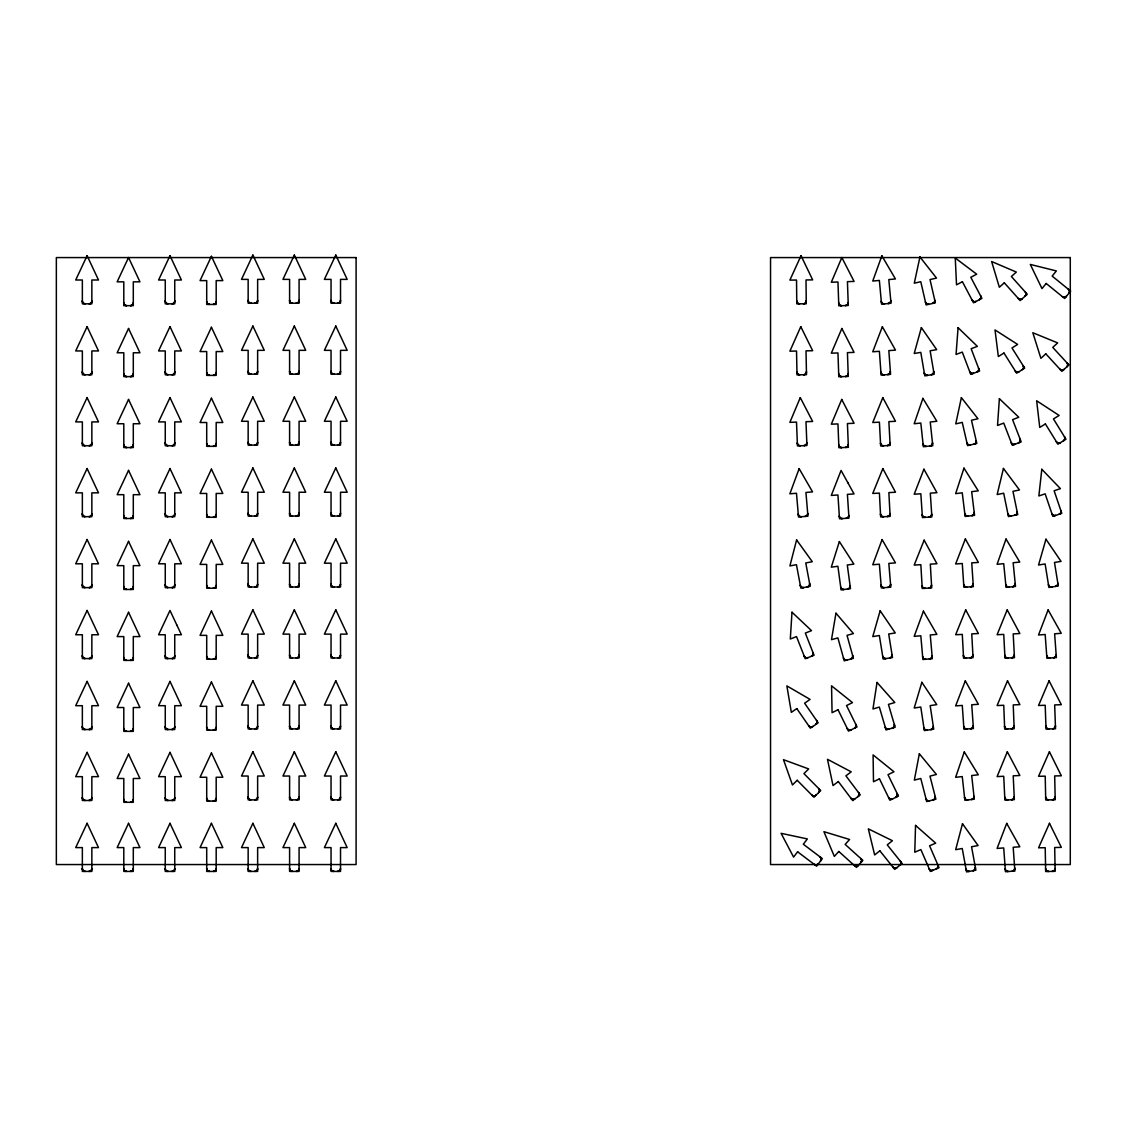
<?xml version="1.0" encoding="UTF-8"?>
<svg xmlns="http://www.w3.org/2000/svg" width="1127" height="1127" viewBox="0 0 1127 1127"><rect width="100%" height="100%" fill="white"/><g stroke="black" fill="none" stroke-linecap="round" stroke-linejoin="round"><path stroke-width="1.5" d="M847.828 482.694L841.08 470.438L831.303 495.429L837.939 494.992L839.502 518.772L848.969 518.152L847.405 494.373L854.041 493.936L847.631 482.314M177.009 625.429L169.994 610.454L158.597 634.755L165.26 634.755L165.26 658.577L174.741 658.577L174.741 634.755L181.391 634.755L176.84 625.034M1062.409 296.725A2.902 2.832 -73.4 0 0 1066.41 296.218A2.902 2.817 39.1 0 1 1062.465 296.669M1068.424 289.343A2.902 2.817 39.1 0 1 1068.833 293.33M1068.466 289.273A2.902 2.832 -28.3 0 1 1068.79 293.288M1048.899 728.901A2.902 2.832 -24.6 0 1 1045.884 726.225M1055.407 725.887A2.902 2.817 88 0 1 1052.674 728.817M1048.899 728.958A2.902 2.817 88 0 1 1045.955 726.225M1055.478 725.887A2.902 2.832 20.5 0 1 1052.66 728.76M1049.758 657.971A2.902 2.832 -26.7 0 1 1046.645 655.407A2.902 2.817 85.8 0 0 1049.758 658.027M1051.716 586.956A2.902 2.832 -31.7 0 1 1048.406 584.674A2.902 2.817 80.9 0 0 1051.73 587.012M1051.857 513.701A2.902 2.832 -41.4 0 0 1055.506 515.391A2.902 2.817 71.2 0 1 1051.928 513.673M1060.873 510.63A2.902 2.817 71.2 0 1 1059.098 514.236A2.902 2.832 3.7 0 0 1060.944 510.601M1063.55 440.713A2.902 2.817 58.3 0 0 1064.48 436.797A2.902 2.832 -9.2 0 1 1063.522 440.657M1059.943 369.29A2.902 2.832 -65.2 0 0 1063.973 369.374A2.902 2.817 47.4 0 1 1060 369.247M1066.945 362.852A2.902 2.817 47.4 0 1 1066.79 366.853A2.902 2.832 -20.1 0 0 1067.001 362.795M1018.244 298.486A2.902 2.832 -64.4 0 0 1022.274 298.613A2.902 2.817 48.2 0 1 1018.301 298.43M1025.119 296.147A2.902 2.817 48.2 0 0 1025.345 292.132A2.902 2.832 -19.3 0 1 1025.077 296.091M1007.721 799.86A2.902 2.832 -25.3 0 1 1004.678 797.226M1014.187 796.761A2.902 2.817 87.3 0 1 1011.497 799.733M1007.721 799.916A2.902 2.817 87.3 0 1 1004.763 797.212M1014.272 796.761A2.902 2.832 19.8 0 1 1011.497 799.677M1007.552 728.901A2.902 2.832 -24.8 0 1 1004.523 726.239A2.902 2.817 87.7 0 0 1007.552 728.958M1011.328 728.817A2.902 2.817 87.7 0 0 1014.046 725.858A2.902 2.832 20.3 0 1 1011.313 728.746M1007.834 657.957A2.902 2.832 -25.6 0 1 1004.777 655.336M1011.609 657.83A2.902 2.817 87 0 0 1014.286 654.843A2.902 2.832 19.5 0 1 1011.609 657.759M1007.834 658.027A2.902 2.817 87 0 1 1004.861 655.336M1005.721 584.533A2.902 2.832 -28.2 0 0 1008.89 587.012A2.902 2.817 84.3 0 1 1005.791 584.533M1015.188 583.603A2.902 2.817 84.3 0 1 1012.652 586.702M1015.272 583.589A2.902 2.832 16.9 0 1 1012.638 586.646M1007.834 513.771A2.902 2.832 -34.1 0 0 1011.243 515.912A2.902 2.817 78.4 0 1 1007.904 513.757M1017.16 511.855A2.902 2.817 78.4 0 1 1014.948 515.208M1017.23 511.841A2.902 2.832 11 0 1 1014.934 515.152M1014.962 444.193A2.902 2.832 -43.7 0 1 1011.243 442.657A2.902 2.817 68.9 0 0 1014.99 444.249M1019.047 371.6A2.902 2.832 -54.8 0 1 1015.103 370.797M1023.161 365.726A2.902 2.817 57.8 0 1 1022.274 369.642A2.902 2.832 -9.7 0 0 1023.217 365.683M1019.076 371.642A2.902 2.817 57.8 0 1 1015.159 370.755M980.56 295.852A2.902 2.817 62.2 0 1 979.377 299.683A2.902 2.832 -5.3 0 0 980.631 295.809M967.699 799.86A2.902 2.832 -28.9 0 1 964.501 797.423M967.713 799.931A2.902 2.817 83.7 0 1 964.571 797.409M966.783 728.915A2.902 2.832 -26.5 0 1 963.684 726.351A2.902 2.817 86 0 0 966.783 728.986M973.179 725.689A2.902 2.817 86 0 1 970.544 728.718A2.902 2.832 18.6 0 0 973.263 725.675M966.431 657.957A2.902 2.832 -25.7 0 1 963.374 655.351A2.902 2.817 86.9 0 0 966.431 658.027M970.192 657.816A2.902 2.817 86.9 0 0 972.883 654.829A2.902 2.832 19.4 0 1 970.192 657.759M963.641 584.448A2.902 2.832 -26.4 0 0 966.741 587.012A2.902 2.817 86.1 0 1 963.712 584.434M973.136 583.8A2.902 2.817 86.1 0 1 970.502 586.829A2.902 2.832 18.7 0 0 973.221 583.786M974.207 512.489A2.902 2.817 83 0 1 971.742 515.645A2.902 2.832 15.5 0 0 974.277 512.475M970.347 444.883A2.902 2.832 -35.5 0 1 966.896 442.826A2.902 2.817 77 0 0 970.361 444.94M976.165 440.685A2.902 2.817 77 0 1 974.038 444.094A2.902 2.832 9.5 0 0 976.236 440.671M978.574 368.332A2.902 2.817 69.2 0 1 976.94 371.995A2.902 2.832 1.7 0 0 978.645 368.304M925.436 302.149A2.902 2.832 -35.5 0 0 928.887 304.205A2.902 2.817 77 0 1 925.506 302.135M929.451 800.776A2.902 2.832 -37 0 1 925.943 798.804M929.465 800.832A2.902 2.817 75.6 0 1 926.014 798.789M923.858 727.774A2.902 2.832 -31.1 0 0 927.141 730.099A2.902 2.817 81.4 0 1 923.929 727.76M925.718 659.196A2.902 2.832 -27.5 0 1 922.576 656.675M925.718 659.253A2.902 2.817 85 0 1 922.647 656.675M925.084 588.238A2.902 2.832 -25.9 0 1 922.013 585.631A2.902 2.817 86.6 0 0 925.098 588.294M928.859 588.069A2.902 2.817 86.6 0 0 931.522 585.068A2.902 2.832 19.2 0 1 928.859 588.012M932.466 442.855A2.902 2.817 83.8 0 1 929.958 445.996M932.55 442.855A2.902 2.832 16.4 0 1 929.944 445.926M927.606 375.305A2.902 2.832 -32.2 0 1 924.267 373.051M927.606 375.361A2.902 2.817 80.3 0 1 924.337 373.037M884.399 303.825A2.902 2.832 -27.8 0 1 881.244 301.332M890.724 300.458A2.902 2.817 84.7 0 1 888.161 303.543M884.399 303.896A2.902 2.817 84.7 0 1 881.314 301.318M890.795 300.444A2.902 2.832 17.3 0 1 888.146 303.487M888.597 797.719A2.902 2.832 -48.5 0 0 892.443 798.93A2.902 2.817 64 0 1 888.668 797.677M888.794 729.056A2.902 2.832 -38.9 0 1 885.202 727.225A2.902 2.817 73.6 0 0 888.809 729.127M882.624 656.238A2.902 2.832 -31.7 0 0 885.949 658.52A2.902 2.817 80.8 0 1 882.709 656.224M881.046 585.096A2.902 2.832 -27.3 0 0 884.188 587.632A2.902 2.817 85.3 0 1 881.131 585.096M890.541 584.307A2.902 2.817 85.3 0 1 887.949 587.378M890.612 584.307A2.902 2.832 17.8 0 1 887.949 587.322M883.526 445.714A2.902 2.832 -25.7 0 1 880.469 443.108A2.902 2.817 86.9 0 0 883.54 445.785M883.948 374.784A2.902 2.832 -26.7 0 1 880.835 372.22M883.948 374.84A2.902 2.817 85.8 0 1 880.92 372.206M838.643 302.966A2.902 2.832 -24.6 0 0 841.658 305.642A2.902 2.817 88 0 1 838.713 302.952M850.913 798.325A2.902 2.832 -59.6 0 0 854.914 798.789A2.902 2.817 53 0 1 850.984 798.282M858.52 792.591A2.902 2.817 53 0 1 857.971 796.564M858.577 792.549A2.902 2.832 -14.5 0 1 857.929 796.521M851.082 729.789A2.902 2.832 -48.8 0 1 847.236 728.577M855.773 724.365A2.902 2.817 63.8 0 1 854.491 728.169A2.902 2.832 -3.7 0 0 855.844 724.337M851.11 729.845A2.902 2.817 63.8 0 1 847.307 728.549M850.646 659.07A2.902 2.817 74.5 0 0 852.618 655.562A2.902 2.832 7 0 1 850.631 658.999M843.898 589.435A2.902 2.832 -30.2 0 1 840.643 587.068A2.902 2.817 82.3 0 0 843.912 589.491M850.082 585.801A2.902 2.817 82.3 0 1 847.645 588.998M850.152 585.786A2.902 2.832 14.9 0 1 847.631 588.928M842.348 518.505A2.902 2.832 -26.3 0 1 839.249 515.927A2.902 2.817 86.2 0 0 842.348 518.575M841.756 447.546A2.902 2.832 -24.8 0 1 838.727 444.883A2.902 2.817 87.7 0 0 841.756 447.602M838.629 373.91A2.902 2.832 -24.5 0 0 841.63 376.587A2.902 2.817 88 0 1 838.699 373.91M848.152 373.572A2.902 2.817 88 0 1 845.405 376.517A2.902 2.832 20.6 0 0 848.222 373.572M1005.171 868.875A2.902 2.832 -26.7 0 0 1008.271 871.439A2.902 2.817 85.9 0 1 1005.242 868.861M1014.666 868.184A2.902 2.817 85.9 0 1 1012.046 871.227A2.902 2.832 18.4 0 0 1014.751 868.184M965.966 869.114A2.902 2.832 -33 0 0 969.333 871.326A2.902 2.817 79.6 0 1 966.05 869.1M973.066 870.692A2.902 2.817 79.6 0 0 975.334 867.396A2.902 2.832 12.1 0 1 973.052 870.636M937.903 865.043A2.902 2.817 66.5 0 1 936.424 868.79M937.974 865.015A2.902 2.832 -0.9 0 1 936.41 868.72M896.923 867.551A2.902 2.832 -61.3 0 1 892.908 867.198M896.965 867.593A2.902 2.817 51.3 0 1 892.964 867.142M858.351 865.24A2.902 2.832 -70.5 0 1 854.336 865.55A2.902 2.817 42 0 0 858.394 865.282M1048.533 871.382A2.902 2.832 -23.7 0 1 1045.56 868.663A2.902 2.817 88.9 0 0 1048.533 871.453M796.902 372.023A2.902 2.832 -23.7 0 0 799.86 374.742A2.902 2.817 88.8 0 1 796.972 372.009M806.411 371.825A2.902 2.817 88.8 0 1 803.636 374.727A2.902 2.832 21.4 0 0 806.495 371.825M804.072 445.616A2.902 2.817 87.7 0 0 806.805 442.672A2.902 2.832 20.3 0 1 804.072 445.559M805.101 516.42A2.902 2.817 85.1 0 0 807.693 513.348A2.902 2.832 17.7 0 1 805.101 516.363M803.636 587.505A2.902 2.832 -33.2 0 1 800.255 585.322M807.355 586.871A2.902 2.817 79.4 0 0 809.609 583.561A2.902 2.832 11.9 0 1 807.341 586.815M803.65 587.576A2.902 2.817 79.4 0 1 800.325 585.307M807.876 657.605A2.902 2.832 -44.1 0 1 804.143 656.097A2.902 2.817 68.5 0 0 807.89 657.675M808.693 725.858A2.902 2.832 -57.2 0 0 812.666 726.492A2.902 2.817 55.3 0 1 808.749 725.816M815.807 724.393A2.902 2.817 55.3 0 0 816.526 720.449A2.902 2.832 -12.1 0 1 815.765 724.337M818.653 792.549A2.902 2.817 45.3 0 0 818.681 788.534A2.902 2.832 -22.2 0 1 818.611 792.506M796.69 301.022A2.902 2.832 -23.1 0 0 799.621 303.769A2.902 2.817 89.4 0 1 796.761 301.022M806.214 300.923A2.902 2.817 89.4 0 1 803.396 303.797A2.902 2.832 22 0 0 806.284 300.923M85.215 871.354A2.902 2.832 -22.5 0 1 82.299 868.579M91.822 868.579A2.902 2.817 90 0 1 88.991 871.41M85.215 871.41A2.902 2.817 -90 0 1 82.384 868.579M91.907 868.579A2.902 2.832 22.5 0 1 88.991 871.354M82.299 300.965A2.902 2.832 -22.5 0 0 85.215 303.755A2.902 2.817 -90 0 1 82.384 300.965M91.822 300.965A2.902 2.817 90 0 1 88.991 303.811A2.902 2.832 22.5 0 0 91.907 300.965M85.215 800.409A2.902 2.832 -22.5 0 1 82.299 797.62M91.822 797.62A2.902 2.817 90 0 1 88.991 800.466M85.215 800.466A2.902 2.817 -90 0 1 82.384 797.62M91.907 797.62A2.902 2.832 22.5 0 1 88.991 800.409M85.215 729.451A2.902 2.832 -22.5 0 1 82.299 726.676M91.822 726.676A2.902 2.817 90 0 1 88.991 729.521M85.215 729.521A2.902 2.817 -90 0 1 82.384 726.676M91.907 726.676A2.902 2.832 22.5 0 1 88.991 729.451M82.299 655.731A2.902 2.832 -22.5 0 0 85.215 658.506A2.902 2.817 -90 0 1 82.384 655.717M91.822 655.717A2.902 2.817 90 0 1 88.991 658.562A2.902 2.832 22.5 0 0 91.907 655.731M82.299 584.772A2.902 2.832 -22.5 0 0 85.215 587.547A2.902 2.817 -90 0 1 82.384 584.772M91.822 584.772A2.902 2.817 90 0 1 88.991 587.618A2.902 2.832 22.5 0 0 91.907 584.772M82.299 513.827A2.902 2.832 -22.5 0 0 85.215 516.603A2.902 2.817 -90 0 1 82.384 513.827M91.822 513.827A2.902 2.817 90 0 1 88.991 516.659A2.902 2.832 22.5 0 0 91.907 513.827M82.299 442.869A2.902 2.832 -22.5 0 0 85.215 445.658A2.902 2.817 -90 0 1 82.384 442.869M91.822 442.869A2.902 2.817 90 0 1 88.991 445.714A2.902 2.832 22.5 0 0 91.907 442.869M82.299 371.924A2.902 2.832 -22.5 0 0 85.215 374.699A2.902 2.817 -90 0 1 82.384 371.924M91.822 371.924A2.902 2.817 90 0 1 88.991 374.77A2.902 2.832 22.5 0 0 91.907 371.924M333.902 871.354A2.902 2.832 -22.5 0 1 330.986 868.579A2.902 2.817 -90 0 0 333.902 871.41M337.677 871.41A2.902 2.817 90 0 0 340.509 868.579A2.902 2.832 22.5 0 1 337.677 871.354M126.661 871.354A2.902 2.832 -22.5 0 1 123.745 868.579A2.902 2.817 -90 0 0 126.661 871.41M130.436 871.41A2.902 2.817 90 0 0 133.268 868.579A2.902 2.832 22.5 0 1 130.436 871.354M168.106 871.354A2.902 2.832 -22.5 0 1 165.19 868.579M174.713 868.579A2.902 2.817 90 0 1 171.882 871.41M168.106 871.41A2.902 2.817 -90 0 1 165.275 868.579M174.798 868.579A2.902 2.832 22.5 0 1 171.882 871.354M209.552 871.354A2.902 2.832 -22.5 0 1 206.65 868.579M213.327 871.41A2.902 2.817 90 0 0 216.173 868.579A2.902 2.832 22.5 0 1 213.327 871.354M209.552 871.41A2.902 2.817 -90 0 1 206.72 868.579M250.997 871.354A2.902 2.832 -22.5 0 1 248.095 868.579A2.902 2.817 -90 0 0 251.011 871.41M254.772 871.41A2.902 2.817 90 0 0 257.618 868.579A2.902 2.832 22.5 0 1 254.772 871.354M292.457 871.354A2.902 2.832 -22.5 0 1 289.54 868.579M299.064 868.579A2.902 2.817 90 0 1 296.218 871.41M292.457 871.41A2.902 2.817 -90 0 1 289.611 868.579M299.134 868.579A2.902 2.832 22.5 0 1 296.232 871.354M126.661 376.531A2.902 2.832 -22.5 0 1 123.745 373.755A2.902 2.817 -90 0 0 126.661 376.601M130.436 376.601A2.902 2.817 90 0 0 133.268 373.755A2.902 2.832 22.5 0 1 130.436 376.531M126.661 447.489A2.902 2.832 -22.5 0 1 123.745 444.7A2.902 2.817 -90 0 0 126.661 447.546M130.436 447.546A2.902 2.817 90 0 0 133.268 444.7A2.902 2.832 22.5 0 1 130.436 447.489M126.661 305.586A2.902 2.832 -22.5 0 1 123.745 302.811A2.902 2.817 -90 0 0 126.661 305.642M130.436 305.642A2.902 2.817 90 0 0 133.268 302.797A2.902 2.832 22.5 0 1 130.436 305.586M165.19 371.924A2.902 2.832 -22.5 0 0 168.106 374.699A2.902 2.817 -90 0 1 165.275 371.924M174.713 371.924A2.902 2.817 90 0 1 171.882 374.77A2.902 2.832 22.5 0 0 174.798 371.924M165.19 442.869A2.902 2.832 -22.5 0 0 168.106 445.658A2.902 2.817 -90 0 1 165.275 442.869M174.713 442.869A2.902 2.817 90 0 1 171.882 445.714A2.902 2.832 22.5 0 0 174.798 442.869M165.19 513.827A2.902 2.832 -22.5 0 0 168.106 516.603A2.902 2.817 -90 0 1 165.275 513.827M174.713 513.827A2.902 2.817 90 0 1 171.882 516.659A2.902 2.832 22.5 0 0 174.798 513.827M165.19 584.772A2.902 2.832 -22.5 0 0 168.106 587.547A2.902 2.817 -90 0 1 165.275 584.772M174.713 584.772A2.902 2.817 90 0 1 171.882 587.618A2.902 2.832 22.5 0 0 174.798 584.772M165.19 655.731A2.902 2.832 -22.5 0 0 168.106 658.506A2.902 2.817 -90 0 1 165.275 655.717M174.713 655.717A2.902 2.817 90 0 1 171.882 658.562A2.902 2.832 22.5 0 0 174.798 655.731M168.106 729.451A2.902 2.832 -22.5 0 1 165.19 726.676M174.713 726.676A2.902 2.817 90 0 1 171.882 729.521M168.106 729.521A2.902 2.817 -90 0 1 165.275 726.676M174.798 726.676A2.902 2.832 22.5 0 1 171.882 729.451M168.106 800.409A2.902 2.832 -22.5 0 1 165.19 797.62M174.713 797.62A2.902 2.817 90 0 1 171.882 800.466M168.106 800.466A2.902 2.817 -90 0 1 165.275 797.62M174.798 797.62A2.902 2.832 22.5 0 1 171.882 800.409M165.19 300.965A2.902 2.832 -22.5 0 0 168.106 303.755A2.902 2.817 -90 0 1 165.275 300.965M174.713 300.965A2.902 2.817 90 0 1 171.882 303.811A2.902 2.832 22.5 0 0 174.798 300.965M209.552 375.319A2.902 2.832 -22.5 0 1 206.65 372.53M213.327 375.376A2.902 2.817 90 0 0 216.173 372.53A2.902 2.832 22.5 0 1 213.327 375.319M209.552 375.376A2.902 2.817 -90 0 1 206.72 372.53M209.552 446.264A2.902 2.832 -22.5 0 1 206.65 443.489M213.327 446.32A2.902 2.817 90 0 0 216.173 443.489A2.902 2.832 22.5 0 1 213.327 446.264M209.552 446.32A2.902 2.817 -90 0 1 206.72 443.489M209.552 517.208A2.902 2.832 -22.5 0 1 206.65 514.433M213.327 517.279A2.902 2.817 90 0 0 216.173 514.433A2.902 2.832 22.5 0 1 213.327 517.208M209.552 517.279A2.902 2.817 -90 0 1 206.72 514.433M206.65 585.392A2.902 2.832 -22.5 0 0 209.552 588.167A2.902 2.817 -90 0 1 206.72 585.378M206.65 656.337A2.902 2.832 -22.5 0 0 209.552 659.112A2.902 2.817 -90 0 1 206.72 656.337M206.65 727.281A2.902 2.832 -22.5 0 0 209.552 730.071A2.902 2.817 -90 0 1 206.72 727.281M206.65 798.24A2.902 2.832 -22.5 0 0 209.552 801.015A2.902 2.817 -90 0 1 206.72 798.24M209.552 304.36A2.902 2.832 -22.5 0 1 206.65 301.585M213.327 304.431A2.902 2.817 90 0 0 216.173 301.585A2.902 2.832 22.5 0 1 213.327 304.36M209.552 304.431A2.902 2.817 -90 0 1 206.72 301.585M250.997 374.094A2.902 2.832 -22.5 0 1 248.095 371.318A2.902 2.817 -90 0 0 251.011 374.15M254.772 374.15A2.902 2.817 90 0 0 257.618 371.304A2.902 2.832 22.5 0 1 254.772 374.094M250.997 445.038A2.902 2.832 -22.5 0 1 248.095 442.263A2.902 2.817 -90 0 0 251.011 445.109M254.772 445.109A2.902 2.817 90 0 0 257.618 442.263A2.902 2.832 22.5 0 1 254.772 445.038M250.997 515.997A2.902 2.832 -22.5 0 1 248.095 513.208A2.902 2.817 -90 0 0 251.011 516.053M254.772 516.053A2.902 2.817 90 0 0 257.618 513.208A2.902 2.832 22.5 0 1 254.772 515.997M250.997 303.135A2.902 2.832 -22.5 0 1 248.095 300.36A2.902 2.817 -90 0 0 251.011 303.205M254.772 303.205A2.902 2.817 90 0 0 257.618 300.36A2.902 2.832 22.5 0 1 254.772 303.135M292.457 374.094A2.902 2.832 -22.5 0 1 289.54 371.318M299.064 371.304A2.902 2.817 90 0 1 296.218 374.15M292.457 374.15A2.902 2.817 -90 0 1 289.611 371.304M299.134 371.318A2.902 2.832 22.5 0 1 296.232 374.094M292.457 445.038A2.902 2.832 -22.5 0 1 289.54 442.263M299.064 442.263A2.902 2.817 90 0 1 296.218 445.109M292.457 445.109A2.902 2.817 -90 0 1 289.611 442.263M299.134 442.263A2.902 2.832 22.5 0 1 296.232 445.038M292.457 515.997A2.902 2.832 -22.5 0 1 289.54 513.208M299.064 513.208A2.902 2.817 90 0 1 296.218 516.053M292.457 516.053A2.902 2.817 -90 0 1 289.611 513.208M299.134 513.208A2.902 2.832 22.5 0 1 296.232 515.997M289.54 584.166A2.902 2.832 -22.5 0 0 292.457 586.942A2.902 2.817 -90 0 1 289.611 584.166M299.064 584.166A2.902 2.817 90 0 1 296.218 586.998A2.902 2.832 22.5 0 0 299.134 584.166M289.54 655.111A2.902 2.832 -22.5 0 0 292.457 657.886A2.902 2.817 -90 0 1 289.611 655.111M299.064 655.111A2.902 2.817 90 0 1 296.218 657.957A2.902 2.832 22.5 0 0 299.134 655.111M289.54 726.07A2.902 2.832 -22.5 0 0 292.457 728.845A2.902 2.817 -90 0 1 289.611 726.07M299.064 726.07A2.902 2.817 90 0 1 296.218 728.901A2.902 2.832 22.5 0 0 299.134 726.07M289.54 797.014A2.902 2.832 -22.5 0 0 292.457 799.79A2.902 2.817 -90 0 1 289.611 797.014M299.064 797.014A2.902 2.817 90 0 1 296.218 799.86A2.902 2.832 22.5 0 0 299.134 797.014M292.457 303.135A2.902 2.832 -22.5 0 1 289.54 300.36M299.064 300.36A2.902 2.817 90 0 1 296.218 303.205M292.457 303.205A2.902 2.817 -90 0 1 289.611 300.36M299.134 300.36A2.902 2.832 22.5 0 1 296.232 303.135M333.902 374.094A2.902 2.832 -22.5 0 1 330.986 371.318A2.902 2.817 -90 0 0 333.902 374.15M337.677 374.15A2.902 2.817 90 0 0 340.509 371.304A2.902 2.832 22.5 0 1 337.677 374.094M333.902 445.038A2.902 2.832 -22.5 0 1 330.986 442.263A2.902 2.817 -90 0 0 333.902 445.109M337.677 445.109A2.902 2.817 90 0 0 340.509 442.263A2.902 2.832 22.5 0 1 337.677 445.038M333.902 515.997A2.902 2.832 -22.5 0 1 330.986 513.208A2.902 2.817 -90 0 0 333.902 516.053M337.677 516.053A2.902 2.817 90 0 0 340.509 513.208A2.902 2.832 22.5 0 1 337.677 515.997M333.902 303.135A2.902 2.832 -22.5 0 1 330.986 300.36A2.902 2.817 -90 0 0 333.902 303.205M337.677 303.205A2.902 2.817 90 0 0 340.509 300.36A2.902 2.832 22.5 0 1 337.677 303.135M915.547 825.401L914.772 852.223L920.872 849.575L930.353 871.439L939.059 867.663L929.578 845.799L935.678 843.151L915.547 825.401M791.999 612.215L790.309 639.009L796.507 636.558L805.241 658.731L814.06 655.252L805.326 633.078L811.51 630.641L791.999 612.215M999.381 398.69L997.522 425.471L1003.734 423.076L1012.328 445.292L1021.175 441.869L1012.581 419.653L1018.78 417.244L999.381 398.69M958.077 327.689L956.062 354.456L962.275 352.089L970.741 374.361L979.617 370.994L971.15 348.722L977.363 346.355L958.077 327.689M1041.813 469.297L1038.855 495.965L1045.152 493.823L1052.829 516.377L1061.803 513.32L1054.125 490.766L1060.422 488.625L1041.813 469.297M877.031 682.427L872.96 708.968L879.342 707.08L886.076 729.944L895.162 727.267L888.442 704.403L894.824 702.53L877.031 682.427M835.966 613.201L831.487 639.671L837.896 637.896L844.264 660.845L853.407 658.309L847.025 635.36L853.435 633.571L835.966 613.201M919.336 753.766L914.335 780.123L920.787 778.475L926.704 801.551L935.889 799.198L929.972 776.123L936.41 774.46L919.336 753.766M919.942 256.956L914.293 283.201L920.773 281.708L926.126 304.924L935.368 302.797L930.014 279.566L936.509 278.073L919.942 256.956M961.373 397.634L955.752 423.879L962.233 422.386L967.586 445.602L976.827 443.46L971.474 420.244L977.954 418.751L961.373 397.634M1003.439 468.452L997.156 494.556L1003.678 493.217L1008.454 516.56L1017.751 514.645L1012.962 491.316L1019.484 489.977L1003.439 468.452M796.606 539.932L789.9 565.923L796.437 564.697L800.846 588.111L810.158 586.364L805.763 562.951L812.299 561.711L796.606 539.932M962.486 823.724L955.682 849.688L962.233 848.476L966.543 871.918L975.869 870.199L971.559 846.757L978.095 845.56L962.486 823.724M921.365 327.619L914.222 353.498L920.787 352.371L924.802 375.855L934.142 374.263L930.127 350.779L936.692 349.652L921.365 327.619M880.145 610.778L872.777 636.586L879.342 635.515L883.145 659.041L892.499 657.534L888.696 634.008L895.261 632.951L880.145 610.778M1045.955 539.213L1038.559 565.007L1045.123 563.951L1048.913 587.477L1058.281 585.97L1054.492 562.458L1061.056 561.401L1045.955 539.213M921.858 682.3L914.208 708.024L920.787 707.038L924.337 730.592L933.719 729.183L930.169 705.615L936.748 704.629L921.858 682.3M839.361 541.566L831.303 567.163L837.896 566.275L841.08 589.886L850.476 588.632L847.293 565.007L853.886 564.12L839.361 541.566M963.979 468.128L955.64 493.64L962.247 492.823L965.163 516.476L974.573 515.321L971.657 491.668L978.264 490.851L963.979 468.128M964.289 751.892L955.64 777.306L962.247 776.573L964.867 800.255L974.292 799.212L971.685 775.531L978.292 774.798L964.289 751.892M922.914 398.352L914.194 423.738L920.801 423.034L923.365 446.715L932.79 445.7L930.24 422.005L936.847 421.287L922.914 398.352M1006.031 539.016L997.085 564.317L1003.706 563.669L1006.059 587.378L1015.497 586.434L1013.145 562.725L1019.766 562.077L1006.031 539.016M881.863 255.801L872.749 281.046L879.37 280.44L881.553 304.163L891.006 303.29L888.809 279.566L895.43 278.961L881.863 255.801M923.436 611.158L914.194 636.346L920.815 635.783L922.886 659.52L932.325 658.689L930.268 634.952L936.889 634.374L923.436 611.158M799.142 468.649L789.858 493.823L796.479 493.26L798.508 516.997L807.946 516.194L805.932 492.457L812.553 491.893L799.142 468.649M882.089 539.594L872.749 564.754L879.37 564.204L881.342 587.942L890.795 587.153L888.823 563.415L895.458 562.866L882.089 539.594M882.356 326.717L872.749 351.779L879.384 351.3L881.103 375.066L890.569 374.375L888.837 350.61L895.472 350.131L882.356 326.717M1048.124 609.904L1038.531 634.98L1045.166 634.487L1046.913 658.253L1056.365 657.562L1054.633 633.797L1061.254 633.304L1048.124 609.904M1006.707 823.372L997.085 848.42L1003.72 847.941L1005.439 871.706L1014.892 871.03L1013.187 847.265L1019.822 846.786L1006.707 823.372M965.318 680.849L955.64 705.882L962.275 705.432L963.937 729.197L973.404 728.535L971.742 704.769L978.377 704.305L965.318 680.849M923.929 469.212L914.194 494.232L920.829 493.781L922.435 517.561L931.888 516.913L930.296 493.147L936.931 492.696L923.929 469.212M965.36 538.945L955.64 563.965L962.275 563.514L963.895 587.28L973.348 586.646L971.742 562.866L978.377 562.429L965.36 538.945M924.14 540.157L914.194 565.092L920.844 564.697L922.238 588.477L931.705 587.914L930.31 564.134L936.946 563.739L924.14 540.157M882.807 397.634L872.749 422.526L879.398 422.16L880.68 445.954L890.161 445.433L888.865 421.639L895.5 421.287L882.807 397.634M965.712 609.876L955.654 634.755L962.289 634.402L963.585 658.196L973.052 657.675L971.756 633.881L978.405 633.529L965.712 609.876M882.85 468.593L872.749 493.457L879.398 493.105L880.652 516.899L890.133 516.391L888.865 492.598L895.5 492.245L882.85 468.593M1007.2 609.876L997.099 634.74L1003.734 634.388L1004.988 658.182L1014.455 657.689L1013.201 633.895L1019.85 633.543L1007.2 609.876M1007.327 751.765L997.099 776.588L1003.734 776.264L1004.875 800.071L1014.342 799.621L1013.215 775.813L1019.85 775.503L1007.327 751.765M800.283 397.62L789.872 422.357L796.507 422.09L797.451 445.898L806.932 445.517L805.988 421.709L812.637 421.456L800.283 397.62M841.728 399.451L831.317 424.189L837.953 423.921L838.897 447.729L848.377 447.349L847.434 423.541L854.083 423.287L841.728 399.451M1007.51 680.807L997.099 705.544L1003.748 705.277L1004.692 729.084L1014.173 728.704L1013.229 704.91L1019.865 704.643L1007.51 680.807M1049.068 680.807L1038.545 705.502L1045.194 705.263L1046.039 729.07L1055.52 728.732L1054.675 704.924L1061.324 704.685L1049.068 680.807M841.841 257.548L831.317 282.229L837.967 282.004L838.798 305.811L848.279 305.473L847.434 281.665L854.083 281.426L841.841 257.548M841.869 328.492L831.317 353.174L837.967 352.948L838.784 376.756L848.265 376.432L847.434 352.624L854.083 352.385L841.869 328.492M1049.42 751.751L1038.559 776.292L1045.208 776.151L1045.729 799.973L1055.21 799.761L1054.689 775.939L1061.338 775.799L1049.42 751.751M800.776 326.661L789.872 351.187L796.535 351.046L797.014 374.868L806.495 374.671L806.016 350.849L812.666 350.722L800.776 326.661M1049.476 823.302L1038.559 847.828L1045.208 847.701L1045.673 871.523L1055.154 871.34L1054.689 847.518L1061.338 847.377L1049.476 823.302M801.043 255.702L789.886 280.116L796.535 280.045L796.775 303.867L806.256 303.783L806.016 279.947L812.666 279.89L801.043 255.702M87.103 255.702L75.706 280.003L82.356 280.003L82.356 303.825L91.85 303.825L91.85 280.003L98.5 280.003L87.103 255.702M87.103 326.647L75.706 350.948L82.356 350.948L82.356 374.77L91.85 374.77L91.85 350.948L98.5 350.948L87.103 326.647M128.548 257.534L117.152 281.835L123.801 281.835L123.801 305.656L133.296 305.656L133.296 281.835L139.945 281.835L128.548 257.534M87.103 397.606L75.706 421.907L82.356 421.907L82.356 445.728L91.85 445.728L91.85 421.907L98.5 421.907L87.103 397.606M128.548 328.478L117.152 352.779L123.801 352.779L123.801 376.615L133.296 376.615L133.296 352.779L139.945 352.779L128.548 328.478M169.994 255.702L158.597 280.003L165.26 280.003L165.26 303.825L174.741 303.825L174.741 280.003L181.391 280.003L169.994 255.702M87.103 468.55L75.706 492.851L82.356 492.851L82.356 516.673L91.85 516.673L91.85 492.851L98.5 492.851L87.103 468.55M128.548 399.437L117.152 423.738L123.801 423.738L123.801 447.56L133.296 447.56L133.296 423.738L139.945 423.738L128.548 399.437M169.994 326.647L158.597 350.948L165.26 350.948L165.26 374.77L174.741 374.77L174.741 350.948L181.391 350.948L169.994 326.647M211.439 256.308L200.057 280.609L206.706 280.609L206.706 304.431L216.187 304.431L216.187 280.609L222.836 280.609L211.439 256.308M87.103 539.495L75.706 563.796L82.356 563.796L82.356 587.632L91.85 587.632L91.85 563.796L98.5 563.796L87.103 539.495M128.548 470.382L117.152 494.683L123.801 494.683L123.801 518.505L133.296 518.505L133.296 494.683L139.945 494.683L128.548 470.382M169.994 397.606L158.597 421.907L165.26 421.907L165.26 445.728L174.741 445.728L174.741 421.907L181.391 421.907L169.994 397.606M211.439 327.267L200.057 351.568L206.706 351.568L206.706 375.39L216.187 375.39L216.187 351.568L222.836 351.568L211.439 327.267M252.885 255.082L241.502 279.383L248.151 279.383L248.151 303.219L257.632 303.219L257.632 279.383L264.281 279.383L252.885 255.082M87.103 610.454L75.706 634.755L82.356 634.755L82.356 658.577L91.85 658.577L91.85 634.755L98.5 634.755L87.103 610.454M128.548 541.34L117.152 565.641L123.801 565.641L123.801 589.463L133.296 589.463L133.296 565.641L139.945 565.641L128.548 541.34M169.994 468.55L158.597 492.851L165.26 492.851L165.26 516.673L174.741 516.673L174.741 492.851L181.391 492.851L169.994 468.55M211.439 398.211L200.057 422.512L206.706 422.512L206.706 446.334L216.187 446.334L216.187 422.512L222.836 422.512L211.439 398.211M252.885 326.041L241.502 350.342L248.151 350.342L248.151 374.164L257.632 374.164L257.632 350.342L264.281 350.342L252.885 326.041M87.103 681.398L75.706 705.699L82.356 705.699L82.356 729.535L91.85 729.535L91.85 705.699L98.5 705.699L87.103 681.398M294.344 255.082L282.947 279.383L289.597 279.383L289.597 303.219L299.078 303.219L299.078 279.383L305.727 279.383L294.344 255.082M128.548 612.285L117.152 636.586L123.801 636.586L123.801 660.408L133.296 660.408L133.296 636.586L139.945 636.586L128.548 612.285M169.994 539.495L158.597 563.796L165.26 563.796L165.26 587.632L174.741 587.632L174.741 563.796L181.391 563.796L169.994 539.495M211.439 469.156L200.057 493.457L206.706 493.457L206.706 517.293L216.187 517.293L216.187 493.457L222.836 493.457L211.439 469.156M252.885 396.986L241.502 421.287L248.151 421.287L248.151 445.123L257.632 445.123L257.632 421.287L264.281 421.287L252.885 396.986M87.103 752.357L75.706 776.658L82.356 776.658L82.356 800.48L91.85 800.48L91.85 776.658L98.5 776.658L87.103 752.357M294.344 326.041L282.947 350.342L289.597 350.342L289.597 374.164L299.078 374.164L299.078 350.342L305.727 350.342L294.344 326.041M128.548 683.23L117.152 707.531L123.801 707.531L123.801 731.367L133.296 731.367L133.296 707.531L139.945 707.531L128.548 683.23M335.79 255.082L324.393 279.383L331.042 279.383L331.042 303.219L340.523 303.219L340.523 279.383L347.172 279.383L335.79 255.082M211.439 540.115L200.057 564.416L206.706 564.416L206.706 588.238L216.187 588.238L216.187 564.416L222.836 564.416L211.439 540.115M252.885 467.944L241.502 492.245L248.151 492.245L248.151 516.067L257.632 516.067L257.632 492.245L264.281 492.245L252.885 467.944M87.103 823.302L75.706 847.603L82.356 847.603L82.356 871.425L91.85 871.425L91.85 847.603L98.5 847.603L87.103 823.302M294.344 396.986L282.947 421.287L289.597 421.287L289.597 445.123L299.078 445.123L299.078 421.287L305.727 421.287L294.344 396.986M128.548 754.188L117.152 778.489L123.801 778.489L123.801 802.311L133.296 802.311L133.296 778.489L139.945 778.489L128.548 754.188M335.79 326.041L324.393 350.342L331.042 350.342L331.042 374.164L340.523 374.164L340.523 350.342L347.172 350.342L335.79 326.041M169.994 681.398L158.597 705.699L165.26 705.699L165.26 729.535L174.741 729.535L174.741 705.699L181.391 705.699L169.994 681.398M211.439 611.059L200.057 635.36L206.706 635.36L206.706 659.196L216.187 659.196L216.187 635.36L222.836 635.36L211.439 611.059M252.885 538.889L241.502 563.19L248.151 563.19L248.151 587.012L257.632 587.012L257.632 563.19L264.281 563.19L252.885 538.889M294.344 467.944L282.947 492.245L289.597 492.245L289.597 516.067L299.078 516.067L299.078 492.245L305.727 492.245L294.344 467.944M128.548 823.302L117.152 847.603L123.801 847.603L123.801 871.425L133.296 871.425L133.296 847.603L139.945 847.603L128.548 823.302M335.79 396.986L324.393 421.287L331.042 421.287L331.042 445.123L340.523 445.123L340.523 421.287L347.172 421.287L335.79 396.986M169.994 752.357L158.597 776.658L165.26 776.658L165.26 800.48L174.741 800.48L174.741 776.658L181.391 776.658L169.994 752.357M211.439 682.018L200.057 706.319L206.706 706.319L206.706 730.141L216.187 730.141L216.187 706.319L222.836 706.319L211.439 682.018M252.885 609.834L241.502 634.135L248.151 634.135L248.151 657.971L257.632 657.971L257.632 634.135L264.281 634.135L252.885 609.834M294.344 538.889L282.947 563.19L289.597 563.19L289.597 587.012L299.078 587.012L299.078 563.19L305.727 563.19L294.344 538.889M335.79 467.944L324.393 492.245L331.042 492.245L331.042 516.067L340.523 516.067L340.523 492.245L347.172 492.245L335.79 467.944M169.994 823.302L158.597 847.603L165.26 847.603L165.26 871.425L174.741 871.425L174.741 847.603L181.391 847.603L169.994 823.302M211.439 752.963L200.057 777.264L206.706 777.264L206.706 801.086L216.187 801.086L216.187 777.264L222.836 777.264L211.439 752.963M252.885 680.793L241.502 705.093L248.151 705.093L248.151 728.915L257.632 728.915L257.632 705.093L264.281 705.093L252.885 680.793M294.344 609.834L282.947 634.135L289.597 634.135L289.597 657.971L299.078 657.971L299.078 634.135L305.727 634.135L294.344 609.834M335.79 538.889L324.393 563.19L331.042 563.19L331.042 587.012L340.523 587.012L340.523 563.19L347.172 563.19L335.79 538.889M211.439 823.302L200.057 847.603L206.706 847.603L206.706 871.425L216.187 871.425L216.187 847.603L222.836 847.603L211.439 823.302M252.885 751.737L241.502 776.038L248.151 776.038L248.151 799.874L257.632 799.874L257.632 776.038L264.281 776.038L252.885 751.737M294.344 680.793L282.947 705.093L289.597 705.093L289.597 728.915L299.078 728.915L299.078 705.093L305.727 705.093L294.344 680.793M335.79 609.834L324.393 634.135L331.042 634.135L331.042 657.971L340.523 657.971L340.523 634.135L347.172 634.135L335.79 609.834M252.885 823.302L241.502 847.603L248.151 847.603L248.151 871.425L257.632 871.425L257.632 847.603L264.281 847.603L252.885 823.302M294.344 751.737L282.947 776.038L289.597 776.038L289.597 799.874L299.078 799.874L299.078 776.038L305.727 776.038L294.344 751.737M335.79 680.793L324.393 705.093L331.042 705.093L331.042 728.915L340.523 728.915L340.523 705.093L347.172 705.093L335.79 680.793M294.344 823.302L282.947 847.603L289.597 847.603L289.597 871.425L299.078 871.425L299.078 847.603L305.727 847.603L294.344 823.302M335.79 751.737L324.393 776.038L331.042 776.038L331.042 799.874L340.523 799.874L340.523 776.038L347.172 776.038L335.79 751.737M335.79 823.302L324.393 847.603L331.042 847.603L331.042 871.425L340.523 871.425L340.523 847.603L347.172 847.603L335.79 823.302M797.606 851.787L793.591 857.098L781.096 833.332L807.355 838.925L803.326 844.236L822.33 858.619L816.596 866.184L797.606 851.787M1046.18 283.455L1041.982 288.611L1030.317 264.436L1056.365 270.931L1052.167 276.087L1070.65 291.118L1064.663 298.486L1046.18 283.455M838.798 851.463L834.346 856.407L823.922 831.67L849.603 839.488L845.151 844.419L862.845 860.366L856.492 867.424L838.798 851.463M797.198 780.293L792.464 784.97L783.476 759.683L808.665 768.938L803.931 773.615L820.695 790.548L813.962 797.226L797.198 780.293M1045.786 353.822L1040.897 358.33L1032.825 332.733L1057.661 342.904L1052.759 347.398L1068.903 364.937L1061.916 371.361L1045.786 353.822M1004.298 282.807L999.353 287.244L991.633 261.534L1016.329 272.058L1011.37 276.495L1027.261 294.246L1020.189 300.571L1004.298 282.807M879.835 850.8L874.651 854.956L868.339 828.866L892.429 840.7L887.245 844.87L902.135 863.451L894.739 869.382L879.835 850.8M838.333 781.546L833.022 785.561L827.472 759.302L851.209 771.826L845.898 775.841L860.253 794.859L852.688 800.564L838.333 781.546M796.803 708.587L791.337 712.363L786.871 685.906L810.074 699.402L804.608 703.192L818.16 722.787L810.355 728.183L796.803 708.587M1003.96 353.033L998.339 356.569L995.014 329.943L1017.611 344.425L1011.99 347.975L1024.697 368.12L1016.667 373.178L1003.96 353.033M1045.391 423.935L1039.742 427.429L1036.657 400.775L1059.126 415.454L1053.463 418.948L1065.987 439.22L1057.929 444.207L1045.391 423.935M962.402 281.722L956.527 284.821L955.259 258.013L976.672 274.185L970.798 277.298L981.913 298.373L973.531 302.797L962.402 281.722M838.023 709.728L832.064 712.673L831.557 685.836L852.505 702.614L846.532 705.544L857.055 726.929L848.546 731.113L838.023 709.728M879.469 778.827L873.495 781.744L873.087 754.907L893.979 771.77L887.991 774.686L898.43 796.099L889.907 800.255L879.469 778.827M356.09 257.576L56.35 257.576L56.35 864.55L356.09 864.55L356.09 257.576M1070.284 257.576L770.544 257.576L770.544 864.55L1070.284 864.55L1070.284 257.576M1045.602 797.113A2.902 2.832 -23.8 0 0 1048.575 799.832A2.902 2.817 88.8 0 1 1045.687 797.113M1052.35 799.804A2.902 2.817 88.8 0 0 1055.126 796.902A2.902 2.832 21.3 0 1 1052.35 799.747M1053.52 657.759A2.902 2.817 85.8 0 0 1056.14 654.717A2.902 2.832 18.4 0 1 1053.52 657.689M1055.45 586.42A2.902 2.817 80.9 0 0 1057.802 583.152A2.902 2.832 13.4 0 1 1055.45 586.35M1056.379 441.812A2.902 2.832 -54.3 0 0 1060.31 442.643A2.902 2.817 58.3 0 1 1056.436 441.77M1018.498 442.883A2.902 2.817 68.9 0 0 1020.132 439.22A2.902 2.832 1.4 0 1 1018.484 442.826M972.136 300.303A2.902 2.832 -50.4 0 0 976.01 301.388A2.902 2.817 62.2 0 1 972.207 300.261M971.46 799.508A2.902 2.817 83.7 0 0 973.967 796.366A2.902 2.832 16.2 0 1 971.446 799.452M964.754 513.644A2.902 2.832 -29.6 0 0 967.98 516.053A2.902 2.817 83 0 1 964.825 513.644M969.671 371.713A2.902 2.832 -43.4 0 0 973.39 373.276A2.902 2.817 69.2 0 1 969.741 371.685M932.578 303.417A2.902 2.817 77 0 0 934.706 300.007A2.902 2.832 9.6 0 1 932.578 303.36M933.128 799.888A2.902 2.817 75.6 0 0 935.171 796.437A2.902 2.832 8.1 0 1 933.114 799.832M930.888 729.592A2.902 2.817 81.4 0 0 933.269 726.366A2.902 2.832 14 0 1 930.874 729.535M929.479 658.929A2.902 2.817 85 0 0 932.057 655.844A2.902 2.832 17.6 0 1 929.479 658.872M922.182 514.715A2.902 2.832 -26.4 0 0 925.267 517.293A2.902 2.817 86.2 0 1 922.252 514.701M929.042 517.096A2.902 2.817 86.2 0 0 931.677 514.067A2.902 2.832 18.7 0 1 929.042 517.039M922.999 443.883A2.902 2.832 -28.7 0 0 926.197 446.334A2.902 2.817 83.8 0 1 923.083 443.869M931.325 374.727A2.902 2.817 80.3 0 0 933.649 371.445A2.902 2.832 12.8 0 1 931.325 374.671M895.852 797.338A2.902 2.817 64 0 0 897.162 793.549A2.902 2.832 -3.4 0 1 895.824 797.282M892.429 728.056A2.902 2.817 73.6 0 0 894.345 724.534A2.902 2.832 6.2 0 1 892.415 728M889.682 657.971A2.902 2.817 80.8 0 0 892.035 654.717A2.902 2.832 13.4 0 1 889.668 657.914M880.441 514.053A2.902 2.832 -25.6 0 0 883.498 516.673A2.902 2.817 87 0 1 880.525 514.039M887.273 516.532A2.902 2.817 87 0 0 889.964 513.546A2.902 2.832 19.5 0 1 887.273 516.476M887.301 445.574A2.902 2.817 86.9 0 0 889.978 442.587A2.902 2.832 19.4 0 1 887.301 445.517M887.71 374.573A2.902 2.817 85.8 0 0 890.344 371.53A2.902 2.832 18.4 0 1 887.71 374.502M845.433 305.572A2.902 2.817 88 0 0 848.166 302.628A2.902 2.832 20.5 0 1 845.419 305.502M843.447 658.112A2.902 2.832 -38.1 0 0 846.997 660.013A2.902 2.817 74.5 0 1 843.517 658.098M846.109 518.321A2.902 2.817 86.2 0 0 848.758 515.307A2.902 2.832 18.8 0 1 846.109 518.265M845.518 447.447A2.902 2.817 87.7 0 0 848.251 444.503A2.902 2.832 20.3 0 1 845.518 447.391M929.169 868.832A2.902 2.832 -46 0 0 932.945 870.227A2.902 2.817 66.5 0 1 929.24 868.804M899.909 865.226A2.902 2.817 51.3 0 0 900.346 861.239A2.902 2.832 -16.2 0 1 899.867 865.184M860.929 862.479A2.902 2.817 42 0 0 860.718 858.478A2.902 2.832 -25.4 0 1 860.873 862.437M1052.308 871.382A2.902 2.817 88.9 0 0 1055.083 868.48A2.902 2.832 21.4 0 1 1052.308 871.312M797.282 443.052A2.902 2.832 -24.8 0 0 800.311 445.714A2.902 2.817 87.7 0 1 797.367 443.038M798.198 514.166A2.902 2.832 -27.4 0 0 801.339 516.687A2.902 2.817 85.1 0 1 798.282 514.151M811.412 656.28A2.902 2.817 68.5 0 0 813.004 652.603A2.902 2.832 1 0 1 811.384 656.224M811.905 795.239A2.902 2.832 -67.3 0 0 815.934 795.155A2.902 2.817 45.3 0 1 811.961 795.183M814.286 864.508A2.902 2.832 -75.4 0 0 818.258 863.86A2.902 2.817 37.1 0 1 814.328 864.437M820.583 860.887A2.902 2.817 37.1 0 0 820.033 856.914A2.902 2.832 -30.3 0 1 820.541 860.845M123.745 515.659A2.902 2.832 -22.5 0 0 126.661 518.434A2.902 2.817 -90 0 1 123.829 515.659M130.436 518.49A2.902 2.817 90 0 0 133.268 515.659A2.902 2.832 22.5 0 1 130.436 518.434M123.745 586.603A2.902 2.832 -22.5 0 0 126.661 589.379A2.902 2.817 -90 0 1 123.829 586.603M130.436 589.449A2.902 2.817 90 0 0 133.268 586.603A2.902 2.832 22.5 0 1 130.436 589.379M123.745 657.562A2.902 2.832 -22.5 0 0 126.661 660.337A2.902 2.817 -90 0 1 123.829 657.562M130.436 660.394A2.902 2.817 90 0 0 133.268 657.562A2.902 2.832 22.5 0 1 130.436 660.337M123.745 728.507A2.902 2.832 -22.5 0 0 126.661 731.282A2.902 2.817 -90 0 1 123.829 728.507M130.436 731.353A2.902 2.817 90 0 0 133.268 728.507A2.902 2.832 22.5 0 1 130.436 731.282M123.745 799.452A2.902 2.832 -22.5 0 0 126.661 802.241A2.902 2.817 -90 0 1 123.829 799.452M130.436 802.297A2.902 2.817 90 0 0 133.268 799.452A2.902 2.832 22.5 0 1 130.436 802.241M213.327 588.224A2.902 2.817 90 0 0 216.173 585.378A2.902 2.832 22.5 0 1 213.327 588.167M213.327 659.182A2.902 2.817 90 0 0 216.173 656.337A2.902 2.832 22.5 0 1 213.327 659.112M213.327 730.127A2.902 2.817 90 0 0 216.173 727.281A2.902 2.832 22.5 0 1 213.327 730.071M213.327 801.072A2.902 2.817 90 0 0 216.173 798.24A2.902 2.832 22.5 0 1 213.327 801.015M248.095 584.166A2.902 2.832 -22.5 0 0 250.997 586.942A2.902 2.817 -90 0 1 248.165 584.166M254.772 586.998A2.902 2.817 90 0 0 257.618 584.166A2.902 2.832 22.5 0 1 254.772 586.942M248.095 655.111A2.902 2.832 -22.5 0 0 250.997 657.886A2.902 2.817 -90 0 1 248.165 655.111M254.772 657.957A2.902 2.817 90 0 0 257.618 655.111A2.902 2.832 22.5 0 1 254.772 657.886M248.095 726.07A2.902 2.832 -22.5 0 0 250.997 728.845A2.902 2.817 -90 0 1 248.165 726.07M254.772 728.901A2.902 2.817 90 0 0 257.618 726.07A2.902 2.832 22.5 0 1 254.772 728.845M248.095 797.014A2.902 2.832 -22.5 0 0 250.997 799.79A2.902 2.817 -90 0 1 248.165 797.014M254.772 799.86A2.902 2.817 90 0 0 257.618 797.014A2.902 2.832 22.5 0 1 254.772 799.79M330.986 584.166A2.902 2.832 -22.5 0 0 333.902 586.942A2.902 2.817 -90 0 1 331.056 584.166M337.677 586.998A2.902 2.817 90 0 0 340.509 584.166A2.902 2.832 22.5 0 1 337.677 586.942M330.986 655.111A2.902 2.832 -22.5 0 0 333.902 657.886A2.902 2.817 -90 0 1 331.056 655.111M337.677 657.957A2.902 2.817 90 0 0 340.509 655.111A2.902 2.832 22.5 0 1 337.677 657.886M330.986 726.07A2.902 2.832 -22.5 0 0 333.902 728.845A2.902 2.817 -90 0 1 331.056 726.07M337.677 728.901A2.902 2.817 90 0 0 340.509 726.07A2.902 2.832 22.5 0 1 337.677 728.845M330.986 797.014A2.902 2.832 -22.5 0 0 333.902 799.79A2.902 2.817 -90 0 1 331.056 797.014M337.677 799.86A2.902 2.817 90 0 0 340.509 797.014A2.902 2.832 22.5 0 1 337.677 799.79"/></g></svg>
